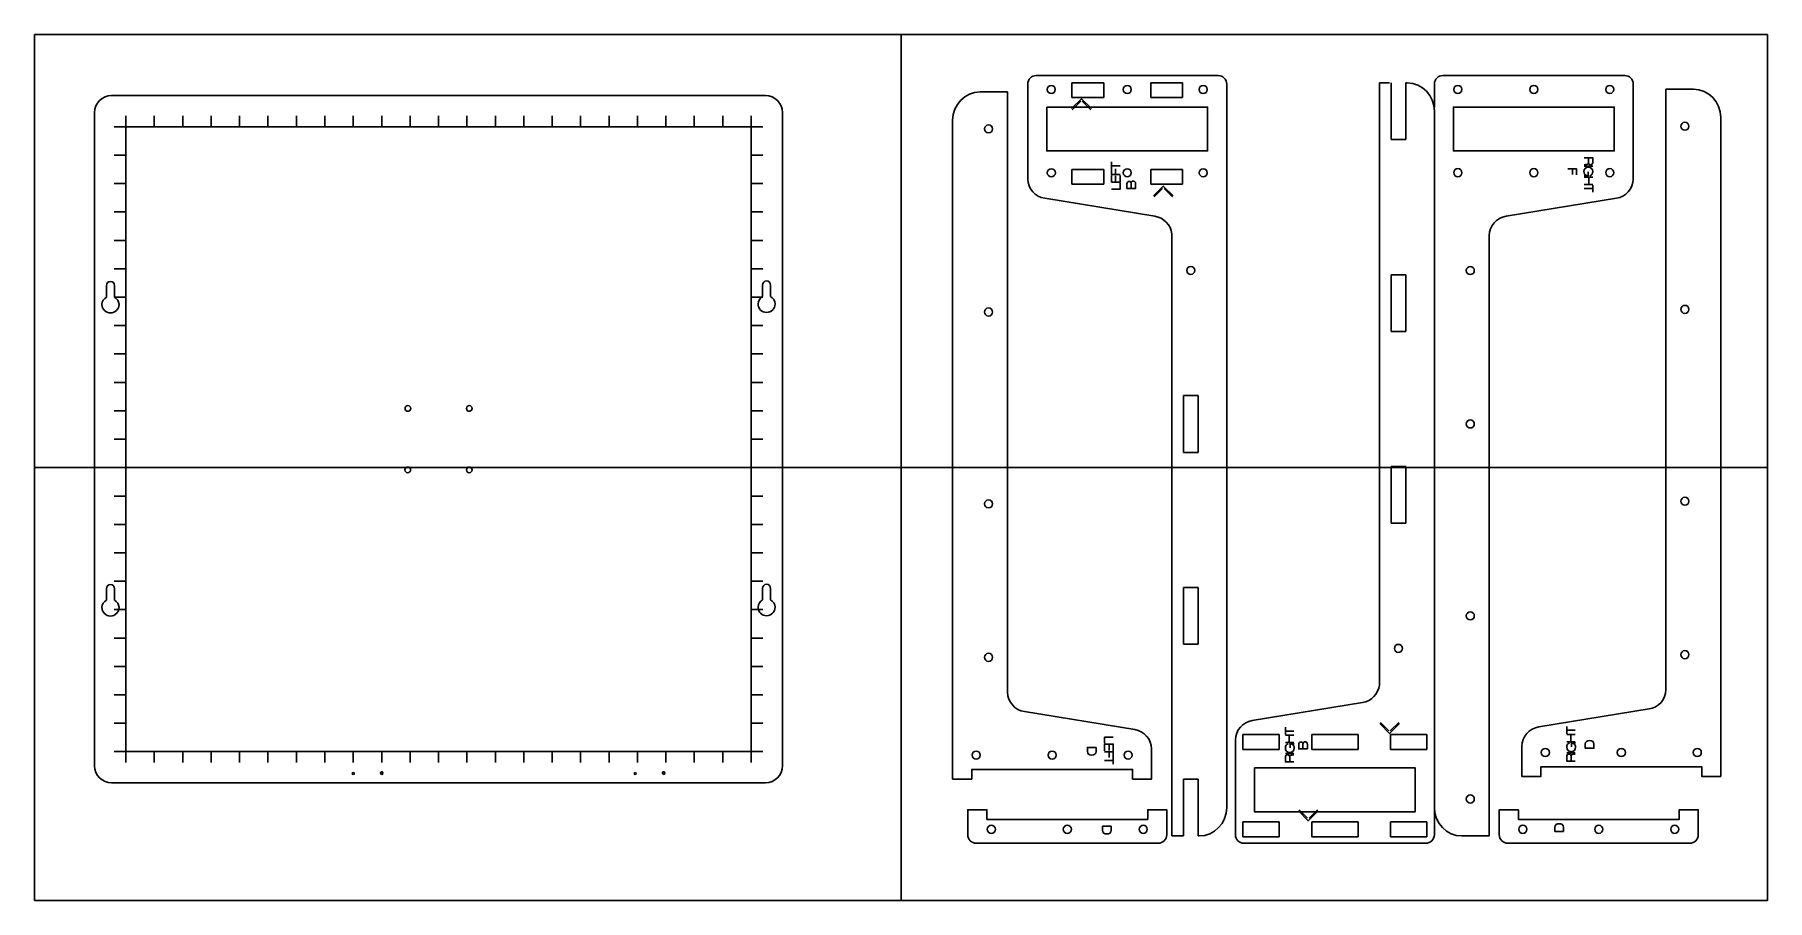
# Model space of a CAD drawing. Extents: x 0 to 610, y 0 to 305.
import ezdxf

# ---------------------------------------------------------------- set-up
doc = ezdxf.new("R2010")
doc.units = 0
doc.layers.add('CUTS', color=1, linetype='Continuous', true_color=0xff0000)
doc.layers.add('TEXT', color=5, linetype='Continuous', true_color=0x0000ff)
doc.layers.add('laser bed referance', color=3, linetype='Continuous', lineweight=25, true_color=0x00ff00)
doc.layers.add('Referance lines', color=2, linetype='Continuous', lineweight=25, true_color=0xffff00)

msp = doc.modelspace()

# ---------------------------------------------------------------- linework, layer by layer
at = {"layer": 'CUTS', "color": 1, "lineweight": 25, "true_color": 0xff0000}
for p, q in [((352.4, 290.4), (416.4, 290.4)), ((364.92, 282.68), (364.92, 287.88)), ((364.92, 287.88), (376.14, 287.88)), ((376.14, 282.68), (376.14, 287.88)), ((392.65, 282.68), (392.65, 287.88)), ((392.65, 287.88), (403.87, 287.88)), ((403.87, 282.68), (403.87, 287.88)), ((476.7, 287.8), (473.16, 287.78)), ((473.16, 287.78), (473.16, 75.78)), ((477.2, 267.82), (477.2, 287.8)), ((482.9, 287.82), (482.4, 287.82)), ((482.4, 287.8), (482.4, 267.82)), ((495.44, 290.41), (559.44, 290.41)), ((364.92, 282.68), (376.14, 282.68)), ((392.65, 282.68), (403.87, 282.68)), ((322.97, 42.73), (322.97, 274.64)), ((593.22, 275.57), (593.22, 43.66)), ((477.2, 267.82), (482.4, 267.82)), ((364.92, 252.13), (364.92, 257.33)), ((364.92, 257.33), (376.14, 257.33)), ((376.14, 252.13), (376.14, 257.33)), ((392.65, 252.13), (392.65, 257.33)), ((392.65, 257.33), (403.87, 257.33)), ((403.87, 252.13), (403.87, 257.33)), ((364.92, 252.13), (376.14, 252.13)), ((392.65, 252.13), (403.87, 252.13)), ((400.12, 22.71), (400.08, 234.71)), ((477.2, 220.28), (482.4, 220.28)), ((477.2, 220.28), (477.2, 200.28)), ((482.4, 220.28), (482.4, 200.28)), ((477.2, 200.28), (482.4, 200.28)), ((404.16, 177.72), (409.36, 177.72)), ((404.16, 177.72), (404.16, 157.72)), ((409.36, 177.72), (409.36, 157.72)), ((404.16, 157.72), (409.36, 157.72)), ((477.2, 152.77), (482.4, 152.77)), ((477.2, 152.77), (477.2, 132.77)), ((482.4, 152.77), (482.4, 132.77)), ((477.2, 132.77), (482.4, 132.77)), ((404.16, 110.21), (409.36, 110.21)), ((404.16, 110.21), (404.16, 90.21)), ((409.36, 110.21), (409.36, 90.21)), ((404.16, 90.21), (409.36, 90.21)), ((425.07, 53.16), (425.07, 58.36)), ((425.07, 58.36), (437.87, 58.36)), ((437.87, 53.16), (437.87, 58.36)), ((449.29, 53.16), (449.29, 58.36)), ((449.29, 58.36), (465.59, 58.36)), ((465.59, 53.16), (465.59, 58.36)), ((477.02, 53.16), (477.02, 58.36)), ((477.02, 58.36), (489.82, 58.36)), ((489.82, 53.16), (489.82, 58.36)), ((425.07, 53.16), (437.87, 53.16)), ((449.29, 53.16), (465.59, 53.16)), ((477.02, 53.16), (489.82, 53.16)), ((404.16, 42.67), (409.36, 42.67)), ((404.16, 42.67), (404.16, 22.71)), ((409.36, 42.67), (409.36, 22.71)), ((425.07, 22.41), (425.07, 27.61)), ((425.07, 27.61), (437.87, 27.61)), ((437.87, 22.41), (437.87, 27.61)), ((449.29, 22.41), (449.29, 27.61)), ((449.29, 27.61), (465.59, 27.61)), ((465.59, 22.41), (465.59, 27.61)), ((477.02, 22.41), (477.02, 27.61)), ((477.02, 27.61), (489.82, 27.61)), ((489.82, 22.41), (489.82, 27.61)), ((331.3, 20.09), (395.3, 20.09)), ((404.16, 22.71), (400.12, 22.71)), ((409.75, 22.67), (409.36, 22.71)), ((425.07, 22.41), (437.87, 22.41)), ((425.44, 20.09), (489.44, 20.09)), ((449.29, 22.41), (465.59, 22.41)), ((477.02, 22.41), (489.82, 22.41)), ((518.3, 20.09), (582.3, 20.09))]:
    msp.add_line(p, q, dxfattribs=at)
for points in [[(349.4, 253.96), (349.39, 283.46), (349.4, 287.4)], [(419.39, 287.4), (419.39, 35.85), (419.39, 32.67)], [(492.44, 287.41), (492.44, 279.3)], [(562.44, 287.41), (562.44, 253.97)], [(27.09, 283.36), (257.09, 283.36)], [(342.25, 73.25), (342.25, 284.64), (332.61, 284.64)], [(573.94, 74.18), (573.94, 285.56), (583.58, 285.56)], [(21.09, 47.36), (21.09, 277.36)], [(263.09, 277.36), (263.09, 47.36)], [(356.09, 279.3), (412.69, 279.3), (412.69, 263.85), (356.09, 263.85), (356.09, 279.3), (356.09, 279.3)], [(492.44, 23.09), (492.44, 274.64), (492.44, 277.82)], [(499.14, 263.86), (555.74, 263.86), (555.74, 279.31), (499.14, 279.31), (499.14, 263.86), (499.14, 263.86)], [(394.16, 240.83), (355.35, 247.18)], [(556.49, 247.2), (517.67, 240.84)], [(511.72, 234.07), (511.73, 22.68), (502.08, 22.68)], [(25.28, 216.42), (25.28, 212.42)], [(28.08, 212.42), (28.08, 216.42)], [(256.1, 216.57), (256.1, 212.56)], [(258.9, 212.56), (258.9, 216.57)], [(256.1, 109.79), (256.1, 105.79)], [(258.9, 105.79), (258.9, 109.79)], [(25.28, 109.69), (25.28, 105.69)], [(28.08, 105.69), (28.08, 109.69)], [(467.21, 69.66), (428.39, 63.31)], [(529.17, 61.05), (567.99, 67.41)], [(387.02, 60.13), (348.2, 66.48)], [(422.44, 56.53), (422.44, 27.03), (422.44, 23.09)], [(322.97, 42.73), (329.67, 42.73), (329.67, 46.13), (386.27, 46.13), (386.27, 42.73), (392.97, 42.73), (392.97, 53.35)], [(593.22, 43.66), (586.52, 43.66), (586.52, 47.06), (529.92, 47.06), (529.92, 43.66), (523.22, 43.66), (523.22, 54.28)], [(429.14, 46.64), (485.74, 46.64), (485.74, 31.19), (429.14, 31.19), (429.14, 46.64), (429.14, 46.64)], [(257.09, 41.36), (27.09, 41.36), (27.09, 41.36)], [(398.3, 23.09), (398.3, 31.91), (391.6, 31.91), (391.6, 28.51), (335, 28.51), (335, 31.91), (328.3, 31.91), (328.3, 23.09)], [(515.3, 23.09), (515.3, 31.91), (522, 31.91), (522, 28.51), (578.6, 28.51), (578.6, 31.91), (585.3, 31.91), (585.3, 23.09)]]:
    msp.add_lwpolyline(points, dxfattribs=at)
for points in [[(349.4, 287.4), (349.4, 289.05), (350.75, 290.4), (352.4, 290.4)], [(356.25, 285.48), (356.25, 286.27), (356.88, 286.91), (357.67, 286.91)], [(357.67, 286.91), (358.46, 286.91), (359.09, 286.27), (359.09, 285.48)], [(382.97, 285.48), (382.97, 286.27), (383.61, 286.91), (384.4, 286.91)], [(384.4, 286.91), (385.18, 286.91), (385.82, 286.27), (385.82, 285.48)], [(409.69, 285.48), (409.69, 286.27), (410.33, 286.91), (411.12, 286.91)], [(411.12, 286.91), (411.91, 286.91), (412.54, 286.27), (412.54, 285.48)], [(416.4, 290.4), (418.05, 290.4), (419.39, 289.05), (419.39, 287.4)], [(492.44, 277.82), (492.44, 283.28), (488.16, 287.76), (482.9, 287.82)], [(495.44, 290.41), (493.79, 290.41), (492.44, 289.06), (492.44, 287.41)], [(500.72, 286.92), (499.93, 286.92), (499.29, 286.28), (499.29, 285.5)], [(502.14, 285.5), (502.14, 286.28), (501.51, 286.92), (500.72, 286.92)], [(527.44, 286.92), (526.66, 286.92), (526.02, 286.28), (526.02, 285.5)], [(528.87, 285.5), (528.87, 286.28), (528.23, 286.92), (527.44, 286.92)], [(554.17, 286.92), (553.38, 286.92), (552.74, 286.28), (552.74, 285.5)], [(555.59, 285.5), (555.59, 286.28), (554.95, 286.92), (554.17, 286.92)], [(559.44, 290.41), (561.09, 290.41), (562.44, 289.06), (562.44, 287.41)], [(21.09, 277.36), (21.09, 280.68), (23.78, 283.36), (27.09, 283.36)], [(257.09, 283.36), (260.41, 283.36), (263.09, 280.68), (263.09, 277.36)], [(332.61, 284.64), (327.31, 284.64), (322.97, 280.14), (322.97, 274.64)], [(357.67, 284.06), (356.88, 284.06), (356.25, 284.7), (356.25, 285.48)], [(359.09, 285.48), (359.09, 284.7), (358.46, 284.06), (357.67, 284.06)], [(384.4, 284.06), (383.61, 284.06), (382.97, 284.7), (382.97, 285.48)], [(385.82, 285.48), (385.82, 284.7), (385.18, 284.06), (384.4, 284.06)], [(411.12, 284.06), (410.33, 284.06), (409.69, 284.7), (409.69, 285.48)], [(412.54, 285.48), (412.54, 284.7), (411.91, 284.06), (411.12, 284.06)], [(499.29, 285.5), (499.29, 284.71), (499.93, 284.07), (500.72, 284.07)], [(500.72, 284.07), (501.51, 284.07), (502.14, 284.71), (502.14, 285.5)], [(526.02, 285.5), (526.02, 284.71), (526.66, 284.07), (527.44, 284.07)], [(527.44, 284.07), (528.23, 284.07), (528.87, 284.71), (528.87, 285.5)], [(552.74, 285.5), (552.74, 284.71), (553.38, 284.07), (554.17, 284.07)], [(554.17, 284.07), (554.95, 284.07), (555.59, 284.71), (555.59, 285.5)], [(583.58, 285.56), (588.89, 285.56), (593.22, 281.06), (593.22, 275.57)], [(334.19, 271.61), (334.19, 272.4), (334.82, 273.04), (335.61, 273.04)], [(335.61, 270.19), (334.82, 270.19), (334.19, 270.83), (334.19, 271.61)], [(335.61, 273.04), (336.4, 273.04), (337.04, 272.4), (337.04, 271.61)], [(337.04, 271.61), (337.04, 270.83), (336.4, 270.19), (335.61, 270.19)], [(580.58, 273.97), (579.8, 273.97), (579.16, 273.33), (579.16, 272.54)], [(579.16, 272.54), (579.16, 271.75), (579.8, 271.12), (580.58, 271.12)], [(582.01, 272.54), (582.01, 273.33), (581.37, 273.97), (580.58, 273.97)], [(580.58, 271.12), (581.37, 271.12), (582.01, 271.75), (582.01, 272.54)], [(356.25, 256.17), (356.25, 256.96), (356.88, 257.59), (357.67, 257.59)], [(357.67, 254.74), (356.88, 254.74), (356.25, 255.38), (356.25, 256.17)], [(357.67, 257.59), (358.46, 257.59), (359.1, 256.96), (359.1, 256.17)], [(359.1, 256.17), (359.1, 255.38), (358.46, 254.74), (357.67, 254.74)], [(382.97, 256.17), (382.97, 256.96), (383.61, 257.59), (384.4, 257.59)], [(384.4, 254.74), (383.61, 254.74), (382.97, 255.38), (382.97, 256.17)], [(384.4, 257.59), (385.18, 257.59), (385.82, 256.96), (385.82, 256.17)], [(385.82, 256.17), (385.82, 255.38), (385.18, 254.74), (384.4, 254.74)], [(409.7, 256.17), (409.7, 256.96), (410.33, 257.59), (411.12, 257.59)], [(411.12, 254.74), (410.33, 254.74), (409.7, 255.38), (409.7, 256.17)], [(411.12, 257.59), (411.91, 257.59), (412.54, 256.96), (412.54, 256.17)], [(412.54, 256.17), (412.54, 255.38), (411.91, 254.74), (411.12, 254.74)], [(500.72, 257.61), (499.93, 257.61), (499.29, 256.97), (499.29, 256.18)], [(499.29, 256.18), (499.29, 255.39), (499.93, 254.76), (500.72, 254.76)], [(502.14, 256.18), (502.14, 256.97), (501.51, 257.61), (500.72, 257.61)], [(500.72, 254.76), (501.51, 254.76), (502.14, 255.39), (502.14, 256.18)], [(527.44, 257.61), (526.66, 257.61), (526.02, 256.97), (526.02, 256.18)], [(526.02, 256.18), (526.02, 255.39), (526.66, 254.76), (527.44, 254.76)], [(528.87, 256.18), (528.87, 256.97), (528.23, 257.61), (527.44, 257.61)], [(527.44, 254.76), (528.23, 254.76), (528.87, 255.39), (528.87, 256.18)], [(554.17, 257.61), (553.38, 257.61), (552.74, 256.97), (552.74, 256.18)], [(552.74, 256.18), (552.74, 255.39), (553.38, 254.76), (554.17, 254.76)], [(555.59, 256.18), (555.59, 256.97), (554.95, 257.61), (554.17, 257.61)], [(554.17, 254.76), (554.95, 254.76), (555.59, 255.39), (555.59, 256.18)], [(355.35, 247.18), (352.07, 247.61), (349.4, 250.66), (349.4, 253.96)], [(562.44, 253.97), (562.44, 250.67), (559.76, 247.62), (556.49, 247.2)], [(400.08, 234.71), (399.75, 237.75), (397.22, 240.43), (394.16, 240.83)], [(517.67, 240.84), (514.4, 240.41), (511.72, 237.37), (511.72, 234.07)], [(405.33, 221.77), (405.33, 222.56), (405.97, 223.2), (406.76, 223.2)], [(406.76, 220.35), (405.97, 220.35), (405.33, 220.98), (405.33, 221.77)], [(406.76, 223.2), (407.54, 223.2), (408.18, 222.56), (408.18, 221.77)], [(408.18, 221.77), (408.18, 220.98), (407.54, 220.35), (406.76, 220.35)], [(505.08, 223.17), (504.3, 223.17), (503.66, 222.53), (503.66, 221.74)], [(503.66, 221.74), (503.66, 220.96), (504.3, 220.32), (505.08, 220.32)], [(506.51, 221.74), (506.51, 222.53), (505.87, 223.17), (505.08, 223.17)], [(505.08, 220.32), (505.87, 220.32), (506.51, 220.96), (506.51, 221.74)], [(26.68, 217.92), (25.85, 217.92), (25.28, 217.25), (25.28, 216.42)], [(28.08, 216.42), (28.08, 217.25), (27.51, 217.92), (26.68, 217.92)], [(257.5, 218.07), (256.67, 218.07), (256.1, 217.39), (256.1, 216.57)], [(258.9, 216.57), (258.9, 217.39), (258.33, 218.07), (257.5, 218.07)], [(25.28, 212.42), (24.38, 211.9), (23.68, 210.94), (23.68, 209.83)], [(23.68, 209.83), (23.68, 208.17), (25.02, 206.83), (26.68, 206.83)], [(26.68, 206.83), (28.34, 206.83), (29.68, 208.17), (29.68, 209.83)], [(29.68, 209.83), (29.68, 210.94), (28.97, 211.9), (28.08, 212.42)], [(256.1, 212.56), (255.21, 212.05), (254.5, 211.08), (254.5, 209.97)], [(254.5, 209.97), (254.5, 208.31), (255.85, 206.97), (257.5, 206.97)], [(257.5, 206.97), (259.16, 206.97), (260.5, 208.31), (260.5, 209.97)], [(260.5, 209.97), (260.5, 211.08), (259.8, 212.05), (258.9, 212.56)], [(334.19, 207.14), (334.19, 207.93), (334.82, 208.57), (335.61, 208.57)], [(335.61, 208.57), (336.4, 208.57), (337.04, 207.93), (337.04, 207.14)], [(580.58, 209.49), (579.8, 209.49), (579.16, 208.86), (579.16, 208.07)], [(579.16, 208.07), (579.16, 207.28), (579.8, 206.64), (580.58, 206.64)], [(582.01, 208.07), (582.01, 208.86), (581.37, 209.49), (580.58, 209.49)], [(580.58, 206.64), (581.37, 206.64), (582.01, 207.28), (582.01, 208.07)], [(335.61, 205.72), (334.82, 205.72), (334.19, 206.35), (334.19, 207.14)], [(337.04, 207.14), (337.04, 206.35), (336.4, 205.72), (335.61, 205.72)], [(130.33, 173.21), (130.33, 173.76), (130.77, 174.21), (131.33, 174.21)], [(131.33, 172.21), (130.77, 172.21), (130.33, 172.66), (130.33, 173.21)], [(131.33, 174.21), (131.88, 174.21), (132.33, 173.76), (132.33, 173.21)], [(132.33, 173.21), (132.33, 172.66), (131.88, 172.21), (131.33, 172.21)], [(151.92, 173.21), (151.92, 173.76), (152.37, 174.21), (152.92, 174.21)], [(152.92, 172.21), (152.37, 172.21), (151.92, 172.66), (151.92, 173.21)], [(152.92, 174.21), (153.48, 174.21), (153.92, 173.76), (153.92, 173.21)], [(153.92, 173.21), (153.92, 172.66), (153.48, 172.21), (152.92, 172.21)], [(505.08, 169.16), (504.3, 169.16), (503.66, 168.52), (503.66, 167.73)], [(503.66, 167.73), (503.66, 166.95), (504.3, 166.31), (505.08, 166.31)], [(506.51, 167.73), (506.51, 168.52), (505.87, 169.16), (505.08, 169.16)], [(505.08, 166.31), (505.87, 166.31), (506.51, 166.95), (506.51, 167.73)], [(130.27, 151.55), (130.27, 152.1), (130.71, 152.55), (131.27, 152.55)], [(131.27, 152.55), (131.82, 152.55), (132.27, 152.1), (132.27, 151.55)], [(151.92, 151.55), (151.92, 152.1), (152.37, 152.55), (152.92, 152.55)], [(152.92, 152.55), (153.48, 152.55), (153.92, 152.1), (153.92, 151.55)], [(131.27, 150.55), (130.71, 150.55), (130.27, 151), (130.27, 151.55)], [(132.27, 151.55), (132.27, 151), (131.82, 150.55), (131.27, 150.55)], [(152.92, 150.55), (152.37, 150.55), (151.92, 151), (151.92, 151.55)], [(153.92, 151.55), (153.92, 151), (153.48, 150.55), (152.92, 150.55)], [(334.19, 139.59), (334.19, 140.37), (334.82, 141.01), (335.61, 141.01)], [(335.61, 141.01), (336.4, 141.01), (337.04, 140.37), (337.04, 139.59)], [(580.58, 141.94), (579.8, 141.94), (579.16, 141.3), (579.16, 140.51)], [(579.16, 140.51), (579.16, 139.73), (579.8, 139.09), (580.58, 139.09)], [(582.01, 140.51), (582.01, 141.3), (581.37, 141.94), (580.58, 141.94)], [(580.58, 139.09), (581.37, 139.09), (582.01, 139.73), (582.01, 140.51)], [(335.61, 138.16), (334.82, 138.16), (334.19, 138.8), (334.19, 139.59)], [(337.04, 139.59), (337.04, 138.8), (336.4, 138.16), (335.61, 138.16)], [(26.68, 111.19), (25.85, 111.19), (25.28, 110.52), (25.28, 109.69)], [(28.08, 109.69), (28.08, 110.52), (27.51, 111.19), (26.68, 111.19)], [(257.5, 111.29), (256.67, 111.29), (256.1, 110.62), (256.1, 109.79)], [(258.9, 109.79), (258.9, 110.62), (258.33, 111.29), (257.5, 111.29)], [(25.28, 105.69), (24.38, 105.17), (23.68, 104.2), (23.68, 103.09)], [(29.68, 103.09), (29.68, 104.2), (28.97, 105.17), (28.08, 105.69)], [(256.1, 105.79), (255.21, 105.27), (254.5, 104.31), (254.5, 103.2)], [(260.5, 103.2), (260.5, 104.3), (259.8, 105.27), (258.9, 105.79)], [(23.68, 103.09), (23.68, 101.44), (25.02, 100.09), (26.68, 100.09)], [(26.68, 100.09), (28.34, 100.09), (29.68, 101.44), (29.68, 103.09)], [(254.5, 103.2), (254.5, 101.54), (255.85, 100.19), (257.5, 100.19)], [(257.5, 100.19), (259.16, 100.19), (260.5, 101.54), (260.5, 103.2)], [(505.08, 101.58), (504.3, 101.58), (503.66, 100.94), (503.66, 100.16)], [(503.66, 100.16), (503.66, 99.37), (504.3, 98.73), (505.08, 98.73)], [(506.51, 100.16), (506.51, 100.94), (505.87, 101.58), (505.08, 101.58)], [(505.08, 98.73), (505.87, 98.73), (506.51, 99.37), (506.51, 100.16)], [(334.19, 85.58), (334.19, 86.36), (334.82, 87), (335.61, 87)], [(335.61, 84.15), (334.82, 84.15), (334.19, 84.79), (334.19, 85.58)], [(335.61, 87), (336.4, 87), (337.04, 86.36), (337.04, 85.58)], [(337.04, 85.58), (337.04, 84.79), (336.4, 84.15), (335.61, 84.15)], [(479.8, 90.14), (479.02, 90.14), (478.38, 89.51), (478.38, 88.72)], [(478.38, 88.72), (478.38, 87.93), (479.02, 87.29), (479.8, 87.29)], [(481.23, 88.72), (481.23, 89.51), (480.59, 90.14), (479.8, 90.14)], [(479.8, 87.29), (480.59, 87.29), (481.23, 87.93), (481.23, 88.72)], [(580.58, 87.93), (579.8, 87.93), (579.16, 87.29), (579.16, 86.51)], [(579.16, 86.51), (579.16, 85.72), (579.8, 85.08), (580.58, 85.08)], [(582.01, 86.51), (582.01, 87.29), (581.37, 87.93), (580.58, 87.93)], [(580.58, 85.08), (581.37, 85.08), (582.01, 85.72), (582.01, 86.51)], [(348.2, 66.48), (344.93, 66.91), (342.25, 69.95), (342.25, 73.25)], [(473.12, 75.78), (472.8, 72.74), (470.26, 70.06), (467.21, 69.66)], [(567.99, 67.41), (571.27, 67.84), (573.94, 70.88), (573.94, 74.18)], [(428.39, 63.31), (425.12, 62.88), (422.44, 59.83), (422.44, 56.53)], [(523.22, 54.28), (523.22, 57.58), (525.9, 60.63), (529.17, 61.05)], [(392.97, 53.35), (392.97, 56.65), (390.29, 59.7), (387.02, 60.13)], [(329.82, 51.14), (329.82, 51.93), (330.46, 52.56), (331.25, 52.56)], [(331.25, 49.71), (330.46, 49.71), (329.82, 50.35), (329.82, 51.14)], [(331.25, 52.56), (332.03, 52.56), (332.67, 51.93), (332.67, 51.14)], [(332.67, 51.14), (332.67, 50.35), (332.03, 49.71), (331.25, 49.71)], [(356.55, 51.14), (356.55, 51.93), (357.19, 52.56), (357.97, 52.56)], [(357.97, 49.71), (357.19, 49.71), (356.55, 50.35), (356.55, 51.14)], [(357.97, 52.56), (358.76, 52.56), (359.4, 51.93), (359.4, 51.14)], [(359.4, 51.14), (359.4, 50.35), (358.76, 49.71), (357.97, 49.71)], [(383.27, 51.14), (383.27, 51.93), (383.91, 52.56), (384.7, 52.56)], [(384.7, 49.71), (383.91, 49.71), (383.27, 50.35), (383.27, 51.14)], [(384.7, 52.56), (385.48, 52.56), (386.12, 51.93), (386.12, 51.14)], [(386.12, 51.14), (386.12, 50.35), (385.48, 49.71), (384.7, 49.71)], [(531.5, 53.49), (530.71, 53.49), (530.08, 52.85), (530.08, 52.07)], [(530.08, 52.07), (530.08, 51.28), (530.71, 50.64), (531.5, 50.64)], [(532.92, 52.07), (532.92, 52.85), (532.29, 53.49), (531.5, 53.49)], [(531.5, 50.64), (532.29, 50.64), (532.92, 51.28), (532.92, 52.07)], [(558.22, 53.49), (557.44, 53.49), (556.8, 52.85), (556.8, 52.07)], [(556.8, 52.07), (556.8, 51.28), (557.44, 50.64), (558.22, 50.64)], [(559.65, 52.07), (559.65, 52.85), (559.01, 53.49), (558.22, 53.49)], [(558.22, 50.64), (559.01, 50.64), (559.65, 51.28), (559.65, 52.07)], [(584.95, 53.49), (584.16, 53.49), (583.52, 52.85), (583.52, 52.07)], [(583.52, 52.07), (583.52, 51.28), (584.16, 50.64), (584.95, 50.64)], [(586.37, 52.07), (586.37, 52.85), (585.74, 53.49), (584.95, 53.49)], [(584.95, 50.64), (585.74, 50.64), (586.37, 51.28), (586.37, 52.07)], [(27.09, 41.36), (23.78, 41.36), (21.09, 44.05), (21.09, 47.36)], [(263.09, 47.36), (263.09, 44.05), (260.41, 41.36), (257.09, 41.36)], [(505.08, 37.13), (504.3, 37.13), (503.66, 36.49), (503.66, 35.71)], [(506.51, 35.71), (506.51, 36.49), (505.87, 37.13), (505.08, 37.13)], [(419.39, 32.67), (419.39, 27.17), (415.06, 22.67), (409.75, 22.67)], [(502.08, 22.68), (496.78, 22.68), (492.44, 27.18), (492.44, 32.68)], [(503.66, 35.71), (503.66, 34.92), (504.3, 34.28), (505.08, 34.28)], [(505.08, 34.28), (505.87, 34.28), (506.51, 34.92), (506.51, 35.71)], [(336.58, 26.43), (335.79, 26.43), (335.15, 25.79), (335.15, 25.01)], [(335.15, 25.01), (335.15, 24.22), (335.79, 23.58), (336.58, 23.58)], [(338, 25.01), (338, 25.79), (337.36, 26.43), (336.58, 26.43)], [(336.58, 23.58), (337.36, 23.58), (338, 24.22), (338, 25.01)], [(363.3, 26.43), (362.51, 26.43), (361.88, 25.79), (361.88, 25.01)], [(361.88, 25.01), (361.88, 24.22), (362.51, 23.58), (363.3, 23.58)], [(364.73, 25.01), (364.73, 25.79), (364.09, 26.43), (363.3, 26.43)], [(363.3, 23.58), (364.09, 23.58), (364.73, 24.22), (364.73, 25.01)], [(390.03, 26.43), (389.24, 26.43), (388.6, 25.79), (388.6, 25.01)], [(388.6, 25.01), (388.6, 24.22), (389.24, 23.58), (390.03, 23.58)], [(391.45, 25.01), (391.45, 25.79), (390.81, 26.43), (390.03, 26.43)], [(390.03, 23.58), (390.81, 23.58), (391.45, 24.22), (391.45, 25.01)], [(522.15, 25.01), (522.15, 25.79), (522.79, 26.43), (523.58, 26.43)], [(523.58, 23.58), (522.79, 23.58), (522.15, 24.22), (522.15, 25.01)], [(523.58, 26.43), (524.36, 26.43), (525, 25.79), (525, 25.01)], [(525, 25.01), (525, 24.22), (524.36, 23.58), (523.58, 23.58)], [(548.87, 25.01), (548.87, 25.79), (549.51, 26.43), (550.3, 26.43)], [(550.3, 23.58), (549.51, 23.58), (548.87, 24.22), (548.87, 25.01)], [(550.3, 26.43), (551.09, 26.43), (551.72, 25.79), (551.72, 25.01)], [(551.72, 25.01), (551.72, 24.22), (551.09, 23.58), (550.3, 23.58)], [(575.6, 25.01), (575.6, 25.79), (576.24, 26.43), (577.02, 26.43)], [(577.02, 23.58), (576.24, 23.58), (575.6, 24.22), (575.6, 25.01)], [(577.02, 26.43), (577.81, 26.43), (578.45, 25.79), (578.45, 25.01)], [(578.45, 25.01), (578.45, 24.22), (577.81, 23.58), (577.02, 23.58)], [(328.3, 23.09), (328.3, 21.44), (329.65, 20.09), (331.3, 20.09)], [(395.3, 20.09), (396.95, 20.09), (398.3, 21.44), (398.3, 23.09)], [(422.44, 23.09), (422.44, 21.44), (423.79, 20.09), (425.44, 20.09)], [(489.44, 20.09), (491.09, 20.09), (492.44, 21.44), (492.44, 23.09)], [(518.3, 20.09), (516.65, 20.09), (515.3, 21.44), (515.3, 23.09)], [(585.3, 23.09), (585.3, 21.44), (583.95, 20.09), (582.3, 20.09)]]:
    msp.add_open_spline(points, degree=3, dxfattribs=at)
at = {"layer": 'laser bed referance'}
for p, q in [((0, 304.8), (609.6, 304.8)), ((0, 0), (0, 304.8)), ((609.6, 0), (609.6, 304.8)), ((0, 0), (609.6, 0))]:
    msp.add_line(p, q, dxfattribs=at)
at = {"layer": 'Referance lines'}
for p, q in [((304.8, 304.8), (304.8, 0)), ((0, 152.4), (609.6, 152.4))]:
    msp.add_line(p, q, dxfattribs=at)
at = {"layer": 'TEXT', "color": 5, "lineweight": 25, "true_color": 0x0000ff}
for points in [[(371.79, 278.74), (368.31, 282.22), (364.84, 278.74)], [(368.06, 281.36), (365.06, 278.36)], [(371.55, 278.37), (368.56, 281.36)], [(32.09, 48.51), (32.09, 52.36), (32.09, 276.22)], [(42.09, 272.36), (42.09, 276.22)], [(52.09, 276.22), (52.09, 272.36)], [(62.09, 272.36), (62.09, 276.22)], [(72.09, 276.22), (72.09, 272.36)], [(82.09, 272.36), (82.09, 276.22)], [(92.09, 276.22), (92.09, 272.36)], [(102.09, 272.36), (102.09, 276.22)], [(112.09, 276.22), (112.09, 272.36)], [(122.09, 272.36), (122.09, 276.22)], [(132.09, 276.22), (132.09, 272.36)], [(142.09, 272.36), (142.09, 276.22)], [(152.09, 276.22), (152.09, 272.36)], [(162.09, 272.36), (162.09, 276.22)], [(172.09, 276.22), (172.09, 272.36)], [(182.09, 272.36), (182.09, 276.22)], [(192.09, 276.22), (192.09, 272.36)], [(202.09, 272.36), (202.09, 276.22)], [(212.09, 276.22), (212.09, 272.36)], [(222.09, 272.36), (222.09, 276.22)], [(232.09, 276.22), (232.09, 272.36)], [(242.09, 272.36), (242.09, 276.22)], [(252.09, 48.51), (252.09, 52.36), (252.09, 276.22)], [(256.15, 272.36), (252.09, 272.36), (28.03, 272.36)], [(28.03, 262.37), (32.09, 262.37)], [(256.15, 262.37), (252.09, 262.37)], [(378.88, 257.34), (378.88, 259.96)], [(381.93, 258.66), (378.88, 258.66)], [(381.93, 255.53), (378.88, 255.53), (378.88, 257.67)], [(380.3, 255.53), (380.3, 257.55)], [(539.46, 257.51), (542.48, 257.51), (542.48, 255.39)], [(541.08, 257.51), (541.08, 255.51)], [(546.51, 256.48), (546.51, 255.07), (545.11, 255.07)], [(545.18, 261.47), (548.16, 261.47), (548.16, 259.82)], [(548.16, 258.5), (545.18, 258.5)], [(546.63, 259.71), (546.62, 261.47)], [(546.64, 259.71), (546.63, 259.71)], [(28.03, 252.36), (32.09, 252.36)], [(256.15, 252.36), (252.09, 252.36)], [(381.93, 255.26), (381.93, 252.87), (378.88, 252.87), (378.88, 255.24)], [(381.93, 252.57), (381.93, 250.43), (378.88, 250.43)], [(380.3, 252.87), (380.3, 255.14)], [(384.31, 250.68), (384.31, 252.32)], [(387.33, 252.21), (387.33, 250.68), (384.31, 250.68), (384.31, 250.68)], [(385.74, 252.47), (385.75, 252.47)], [(385.75, 252.47), (385.75, 250.68)], [(400.56, 248.02), (397.08, 251.5), (393.6, 248.02)], [(396.83, 250.64), (393.83, 247.64)], [(400.32, 247.65), (397.33, 250.64)], [(545.18, 254.62), (548.16, 254.62)], [(548.16, 252.06), (545.18, 252.06)], [(545.18, 250.61), (548.14, 250.61)], [(546.78, 254.62), (546.78, 252.06)], [(548.16, 251.85), (548.16, 249.28)], [(28.03, 242.36), (32.09, 242.36)], [(256.15, 242.36), (252.09, 242.36)], [(28.03, 232.36), (32.09, 232.36)], [(256.15, 232.36), (252.09, 232.36)], [(28.03, 222.36), (32.09, 222.36)], [(256.15, 222.36), (252.09, 222.36)], [(28.03, 212.36), (32.09, 212.36)], [(256.15, 212.36), (252.09, 212.36)], [(28.03, 202.36), (32.09, 202.36)], [(256.15, 202.36), (252.09, 202.36)], [(28.03, 192.36), (32.09, 192.36)], [(256.15, 192.36), (252.09, 192.36)], [(28.03, 182.36), (32.09, 182.36)], [(256.15, 182.36), (252.09, 182.36)], [(28.03, 172.36), (32.09, 172.36)], [(256.15, 172.36), (252.09, 172.36)], [(28.03, 162.36), (32.09, 162.36)], [(256.15, 162.36), (252.09, 162.36)], [(28.03, 152.36), (32.09, 152.36)], [(256.15, 152.36), (252.09, 152.36)], [(28.03, 142.36), (32.09, 142.36)], [(256.15, 142.36), (252.09, 142.36)], [(28.03, 132.36), (32.09, 132.36)], [(256.15, 132.36), (252.09, 132.36)], [(28.03, 122.36), (32.09, 122.36)], [(256.15, 122.36), (252.09, 122.36)], [(28.03, 112.36), (32.09, 112.36)], [(256.15, 112.36), (252.09, 112.36)], [(28.03, 102.36), (32.09, 102.36)], [(256.15, 102.36), (252.09, 102.36)], [(28.03, 92.36), (32.09, 92.36)], [(256.15, 92.36), (252.09, 92.36)], [(28.03, 82.36), (32.09, 82.36)], [(256.15, 82.36), (252.09, 82.36)], [(28.03, 72.36), (32.09, 72.36)], [(256.15, 72.36), (252.09, 72.36)], [(28.03, 62.36), (32.09, 62.36)], [(256.15, 62.36), (252.09, 62.36)], [(473.22, 62.26), (476.7, 58.79), (480.18, 62.26)], [(473.46, 62.64), (476.45, 59.65)], [(476.95, 59.65), (479.95, 62.65)], [(539.02, 58.63), (539.02, 61.21)], [(376.43, 55.31), (376.43, 57.45), (379.48, 57.45)], [(376.43, 52.62), (376.43, 55.02), (379.48, 55.02), (379.48, 52.64)], [(378.06, 55.02), (378.06, 52.74)], [(440.02, 58.38), (440.02, 60.95)], [(440.02, 58.17), (443, 58.17)], [(443, 55.61), (440.02, 55.61)], [(443, 59.62), (440.05, 59.62)], [(441.41, 55.61), (441.41, 58.17)], [(441.67, 53.75), (441.67, 55.16), (443.07, 55.16)], [(444.76, 53.31), (444.76, 54.96)], [(446.2, 55.1), (446.19, 53.31)], [(446.19, 55.1), (446.2, 55.1)], [(539.02, 58.43), (542.01, 58.43)], [(542.01, 55.87), (539.02, 55.87)], [(542.01, 59.88), (539.05, 59.88)], [(540.41, 55.87), (540.41, 58.43)], [(540.67, 54.01), (540.67, 55.41), (542.08, 55.41)], [(545.56, 53.55), (545.56, 55.02)], [(548.58, 55.02), (548.58, 53.55), (545.56, 53.55), (545.56, 53.55)], [(28.03, 52.36), (32.09, 52.36), (256.15, 52.36)], [(42.09, 52.36), (42.09, 48.51)], [(52.09, 48.51), (52.09, 52.36)], [(62.09, 52.36), (62.09, 48.51)], [(72.09, 48.51), (72.09, 52.36)], [(82.09, 52.36), (82.09, 48.51)], [(92.09, 48.51), (92.09, 52.36)], [(102.09, 52.36), (102.09, 48.51)], [(112.09, 48.51), (112.09, 52.36)], [(122.09, 52.36), (122.09, 48.51)], [(132.09, 48.51), (132.09, 52.36)], [(142.09, 52.36), (142.09, 48.51)], [(152.09, 48.51), (152.09, 52.36)], [(162.09, 52.36), (162.09, 48.51)], [(172.09, 48.51), (172.09, 52.36)], [(182.09, 52.36), (182.09, 48.51)], [(192.09, 48.51), (192.09, 52.36)], [(202.09, 52.36), (202.09, 48.51)], [(212.09, 48.51), (212.09, 52.36)], [(222.09, 52.36), (222.09, 48.51)], [(232.09, 48.51), (232.09, 52.36)], [(242.09, 52.36), (242.09, 48.51)], [(370.39, 52.38), (370.39, 53.85), (373.42, 53.85), (373.42, 53.85)], [(373.42, 53.85), (373.42, 52.38)], [(376.43, 52.35), (379.48, 52.35), (379.48, 50.21)], [(376.43, 49.23), (379.48, 49.23)], [(378.06, 52.35), (378.06, 50.34)], [(379.48, 50.55), (379.48, 47.92)], [(440.02, 51.73), (443, 51.73)], [(443, 48.76), (440.02, 48.76), (440.02, 50.41)], [(441.55, 50.52), (441.55, 50.52)], [(441.55, 50.52), (441.56, 48.76)], [(447.78, 54.85), (447.78, 53.31), (444.76, 53.31), (444.76, 53.31)], [(539.02, 51.99), (542.01, 51.99)], [(542.01, 49.02), (539.02, 49.02), (539.02, 50.67)], [(540.55, 50.78), (540.56, 50.77), (540.56, 49.02)], [(444.63, 31.53), (448.1, 28.06), (451.58, 31.53)], [(444.86, 31.91), (447.85, 28.92)], [(448.35, 28.92), (451.35, 31.92)], [(375.72, 24.63), (375.72, 26.11), (378.74, 26.11), (378.74, 26.11)], [(378.74, 26.11), (378.74, 24.63)], [(534.86, 24.26), (534.86, 25.74)], [(537.88, 25.74), (537.88, 24.26), (534.86, 24.26), (534.86, 24.26)]]:
    msp.add_lwpolyline(points, dxfattribs=at)
for points in [[(545.04, 256.59), (545.04, 257.44), (545.62, 258.14), (546.6, 258.14)], [(546.01, 255.18), (545.33, 255.39), (545.04, 255.96), (545.04, 256.59)], [(546, 259.05), (545.89, 259.05), (545.3, 259.05), (545.18, 258.99)], [(546.63, 259.71), (546.63, 259.25), (546.41, 259.05), (546, 259.05)], [(546.6, 258.14), (547.59, 258.14), (548.16, 257.44), (548.16, 256.59)], [(547.35, 259), (547.06, 259), (546.67, 259.19), (546.64, 259.71)], [(548.16, 256.59), (548.16, 255.66), (547.75, 255.23), (547.17, 255.12)], [(548.16, 259.82), (548.16, 259.23), (547.88, 259), (547.35, 259)], [(384.31, 252.32), (384.31, 252.8), (384.57, 253.14), (385.06, 253.14)], [(385.06, 253.14), (385.41, 253.14), (385.75, 252.82), (385.74, 252.47)], [(385.75, 252.47), (385.77, 252.86), (385.98, 253.23), (386.51, 253.23)], [(386.51, 253.23), (386.86, 253.23), (387.33, 253), (387.33, 252.21)], [(546.51, 255.07), (546.17, 255.12), (546.01, 255.18), (546.01, 255.18)], [(440.02, 53.64), (440.02, 54.58), (440.43, 55), (441.01, 55.11)], [(441.67, 55.16), (442.02, 55.11), (442.17, 55.05), (442.17, 55.05)], [(442.17, 55.05), (442.86, 54.85), (443.14, 54.27), (443.14, 53.64)], [(444.76, 54.96), (444.76, 55.43), (445.02, 55.77), (445.51, 55.77)], [(445.51, 55.77), (445.86, 55.77), (446.2, 55.45), (446.19, 55.1)], [(446.2, 55.1), (446.22, 55.49), (446.43, 55.86), (446.96, 55.86)], [(446.96, 55.86), (447.31, 55.86), (447.78, 55.64), (447.78, 54.85)], [(539.02, 53.9), (539.02, 54.83), (539.44, 55.26), (540.01, 55.37)], [(540.67, 55.41), (541.02, 55.37), (541.18, 55.31), (541.18, 55.31)], [(541.18, 55.31), (541.86, 55.1), (542.14, 54.52), (542.14, 53.9)], [(545.56, 55.02), (545.56, 55.86), (546.17, 56.28), (547.07, 56.28)], [(547.07, 56.28), (547.97, 56.28), (548.58, 55.86), (548.58, 55.02)], [(371.91, 51.11), (371, 51.11), (370.39, 51.54), (370.39, 52.38)], [(373.42, 52.38), (373.42, 51.54), (372.81, 51.11), (371.91, 51.11)], [(441.58, 52.09), (440.59, 52.09), (440.02, 52.79), (440.02, 53.64)], [(440.02, 50.41), (440.02, 51.01), (440.3, 51.23), (440.83, 51.23)], [(440.83, 51.23), (441.12, 51.23), (441.52, 51.04), (441.55, 50.52)], [(441.55, 50.52), (441.56, 50.98), (441.77, 51.18), (442.18, 51.18)], [(443.14, 53.64), (443.14, 52.79), (442.57, 52.09), (441.58, 52.09)], [(442.18, 51.18), (442.29, 51.18), (442.88, 51.19), (443, 51.25)], [(540.58, 52.35), (539.6, 52.35), (539.02, 53.05), (539.02, 53.9)], [(539.02, 50.67), (539.02, 51.26), (539.31, 51.49), (539.84, 51.49)], [(539.84, 51.49), (540.12, 51.49), (540.52, 51.3), (540.55, 50.78)], [(540.56, 50.77), (540.56, 51.23), (540.78, 51.43), (541.19, 51.43)], [(542.14, 53.9), (542.14, 53.05), (541.57, 52.35), (540.58, 52.35)], [(541.19, 51.43), (541.29, 51.43), (541.89, 51.44), (542.01, 51.5)], [(112.07, 45.03), (111.89, 44.97), (111.76, 44.84), (111.76, 44.65)], [(111.76, 44.65), (111.76, 44.49), (111.85, 44.31), (112.1, 44.31)], [(112.46, 44.64), (112.47, 44.85), (112.31, 44.96), (112.07, 45.03)], [(112.1, 44.31), (112.34, 44.31), (112.46, 44.47), (112.46, 44.64)], [(121.71, 45.05), (121.7, 45.03), (121.69, 45), (121.69, 44.95)], [(121.69, 44.95), (121.69, 44.6), (121.82, 44.33), (122.12, 44.33)], [(122.12, 45.27), (121.93, 45.27), (121.79, 45.18), (121.71, 45.05)], [(122.52, 44.83), (122.52, 45.09), (122.36, 45.27), (122.12, 45.27)], [(122.12, 44.33), (122.35, 44.33), (122.52, 44.54), (122.52, 44.83)], [(211.26, 45.03), (211.08, 44.97), (210.94, 44.84), (210.94, 44.65)], [(210.94, 44.65), (210.94, 44.49), (211.04, 44.31), (211.29, 44.31)], [(211.65, 44.64), (211.65, 44.85), (211.49, 44.96), (211.26, 45.03)], [(211.29, 44.31), (211.52, 44.31), (211.65, 44.47), (211.65, 44.64)], [(220.9, 45.05), (220.88, 45.03), (220.87, 45), (220.87, 44.95)], [(220.87, 44.95), (220.87, 44.6), (221, 44.33), (221.3, 44.33)], [(221.31, 45.27), (221.12, 45.27), (220.97, 45.18), (220.9, 45.05)], [(221.3, 44.33), (221.53, 44.33), (221.7, 44.54), (221.7, 44.83)], [(221.7, 44.83), (221.7, 45.09), (221.55, 45.27), (221.31, 45.27)], [(377.23, 23.37), (376.33, 23.37), (375.72, 23.8), (375.72, 24.63)], [(378.74, 24.63), (378.74, 23.8), (378.13, 23.37), (377.23, 23.37)], [(534.86, 25.74), (534.86, 26.57), (535.47, 27), (536.37, 27)], [(536.37, 27), (537.27, 27), (537.88, 26.57), (537.88, 25.74)]]:
    msp.add_open_spline(points, degree=3, dxfattribs=at)

doc.saveas('drawing.dxf')
